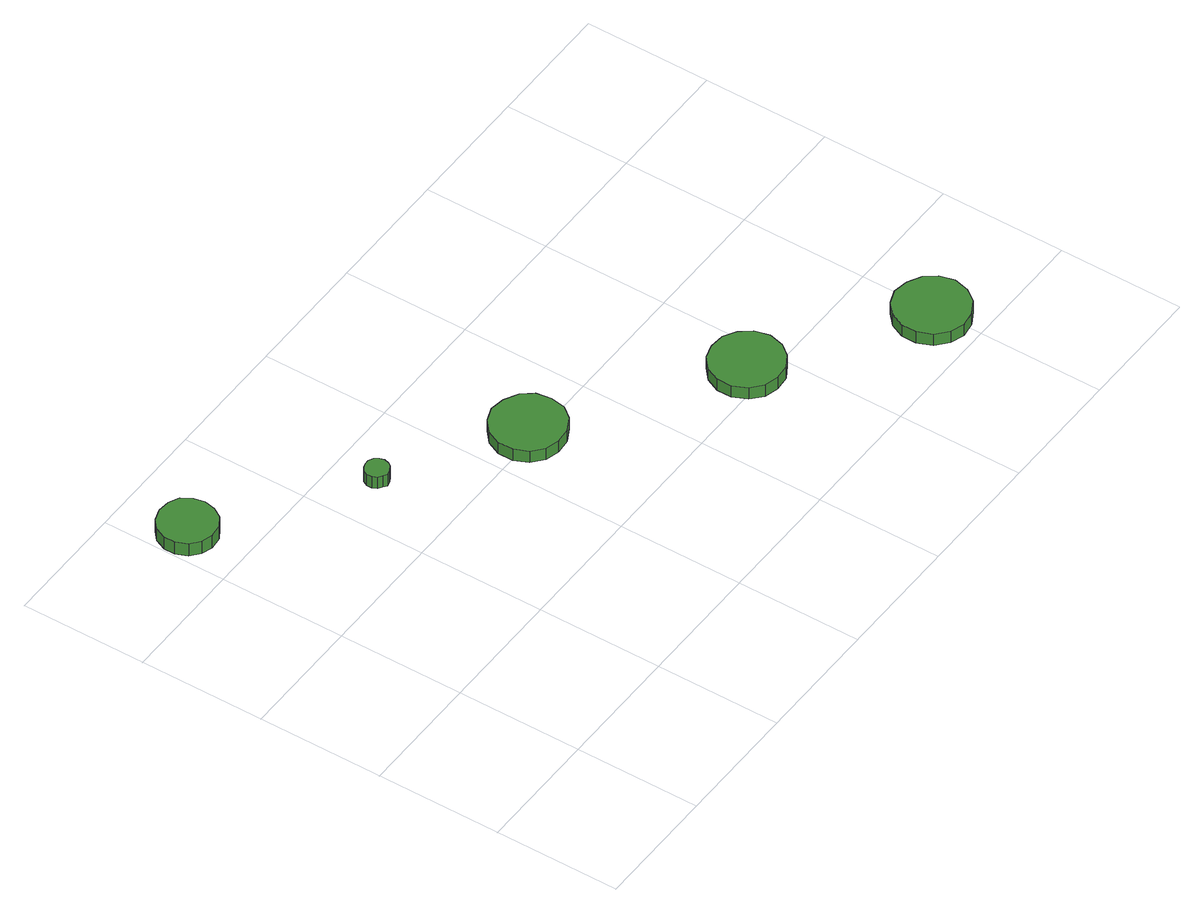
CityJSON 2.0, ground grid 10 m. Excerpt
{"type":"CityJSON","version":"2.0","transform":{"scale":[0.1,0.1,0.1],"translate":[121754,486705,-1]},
"CityObjects":{
"tree1":{"type":"SolitaryVegetationObject","attributes":{"function":"something"},"geometry":[{"type":"MultiSurface","lod":"1","boundaries":[[[0,1,2,3,4,5,6,7,8,9,10,11,12,13,14]],[[15,16,17,18,19,20,21,22,23,24,25,26,27,28,29]],[[0,29,28,1]],[[1,28,27,2]],[[2,27,26,3]],[[3,26,25,4]],[[4,25,24,5]],[[5,24,23,6]],[[6,23,22,7]],[[7,22,21,8]],[[8,21,20,9]],[[9,20,19,10]],[[10,19,18,11]],[[11,18,17,12]],[[12,17,16,13]],[[13,16,15,14]],[[14,15,29,0]]]}]},
"tree2":{"type":"SolitaryVegetationObject","attributes":{"function":"something"},"geometry":[{"type":"MultiSurface","lod":"1","boundaries":[[[30,31,32,33,34,35,36,37,38,39,40,41,42,43,44]],[[45,46,47,48,49,50,51,52,53,54,55,56,57,58,59]],[[30,59,58,31]],[[31,58,57,32]],[[32,57,56,33]],[[33,56,55,34]],[[34,55,54,35]],[[35,54,53,36]],[[36,53,52,37]],[[37,52,51,38]],[[38,51,50,39]],[[39,50,49,40]],[[40,49,48,41]],[[41,48,47,42]],[[42,47,46,43]],[[43,46,45,44]],[[44,45,59,30]]]}]},
"tree3":{"type":"SolitaryVegetationObject","attributes":{"function":"something"},"geometry":[{"type":"MultiSurface","lod":"1","boundaries":[[[60,61,62,63,64,65,66,67,68,69,70,71,72,73,74]],[[75,76,77,78,79,80,81,82,83,84,85,86,87,88,89]],[[60,89,88,61]],[[61,88,87,62]],[[62,87,86,63]],[[63,86,85,64]],[[64,85,84,65]],[[65,84,83,66]],[[66,83,82,67]],[[67,82,81,68]],[[68,81,80,69]],[[69,80,79,70]],[[70,79,78,71]],[[71,78,77,72]],[[72,77,76,73]],[[73,76,75,74]],[[74,75,89,60]]]}]},
"tree4":{"type":"SolitaryVegetationObject","attributes":{"function":"something"},"geometry":[{"type":"MultiSurface","lod":"1","boundaries":[[[90,91,92,93,94,95,96,97,98,99,100,101,102,103,104]],[[105,106,107,108,109,110,111,112,113,114,115,116,117,118,119]],[[90,119,118,91]],[[91,118,117,92]],[[92,117,116,93]],[[93,116,115,94]],[[94,115,114,95]],[[95,114,113,96]],[[96,113,112,97]],[[97,112,111,98]],[[98,111,110,99]],[[99,110,109,100]],[[100,109,108,101]],[[101,108,107,102]],[[102,107,106,103]],[[103,106,105,104]],[[104,105,119,90]]]}]},
"tree5":{"type":"SolitaryVegetationObject","attributes":{"function":"something"}},
"tree6":{"type":"SolitaryVegetationObject","attributes":{"function":"something"}},
"tree7":{"type":"SolitaryVegetationObject","attributes":{"function":"something"},"geometry":[{"type":"MultiSurface","lod":"1","boundaries":[[[120,121,122,123,124,125,126,127,128,129,130,131,132,133,134]],[[135,136,137,138,139,140,141,142,143,144,145,146,147,148,149]],[[120,149,148,121]],[[121,148,147,122]],[[122,147,146,123]],[[123,146,145,124]],[[124,145,144,125]],[[125,144,143,126]],[[126,143,142,127]],[[127,142,141,128]],[[128,141,140,129]],[[129,140,139,130]],[[130,139,138,131]],[[131,138,137,132]],[[132,137,136,133]],[[133,136,135,134]],[[134,135,149,120]]]}]}
},
"vertices":[
[47,347,19],[45,356,19],[40,364,19],[32,368,19],[22,369,19],[13,366,19],[6,360,19],[2,351,19],[2,342,19],[6,333,19],[13,327,19],[22,324,19],[32,325,19],[40,330,19],[45,338,19],[45,338,7],[40,330,7],[32,325,7],[22,324,7],[13,327,7],[6,333,7],[2,342,7],[2,351,7],[6,360,7],[13,366,7],[22,369,7],[32,368,7],[40,364,7],[45,356,7],[47,347,7],
[152,267,19],[151,271,19],[149,274,19],[145,276,19],[141,276,19],[138,275,19],[135,273,19],[133,269,19],[133,265,19],[135,261,19],[138,259,19],[141,257,19],[145,258,19],[149,260,19],[151,263,19],[151,263,8],[149,260,8],[145,258,8],[141,257,8],[138,259,8],[135,261,8],[133,265,8],[133,269,8],[135,273,8],[138,275,8],[141,276,8],[145,276,8],[149,274,8],[151,271,8],[152,267,8],
[268,205,19],[266,217,19],[259,226,19],[248,232,19],[236,234,19],[225,230,19],[216,222,19],[211,211,19],[211,199,19],[216,188,19],[225,180,19],[236,177,19],[248,178,19],[259,184,19],[266,193,19],[266,193,8],[259,184,8],[248,178,8],[236,177,8],[225,180,8],[216,188,8],[211,199,8],[211,211,8],[216,222,8],[225,230,8],[236,234,8],[248,232,8],[259,226,8],[266,217,8],[268,205,8],
[406,114,19],[403,126,19],[396,135,19],[386,141,19],[374,142,19],[363,139,19],[354,131,19],[349,120,19],[349,108,19],[354,97,19],[363,89,19],[374,86,19],[386,87,19],[396,93,19],[403,102,19],[403,102,8],[396,93,8],[386,87,8],[374,86,8],[363,89,8],[354,97,8],[349,108,8],[349,120,8],[354,131,8],[363,139,8],[374,142,8],[386,141,8],[396,135,8],[403,126,8],[406,114,8],
[524,38,19],[521,50,19],[514,59,19],[503,65,19],[491,67,19],[480,63,19],[471,55,19],[466,44,19],[466,32,19],[471,20,19],[480,12,19],[491,8,19],[503,10,19],[514,16,19],[521,26,19],[521,26,8],[514,16,8],[503,10,8],[491,8,8],[480,12,8],[471,20,8],[466,32,8],[466,44,8],[471,55,8],[480,63,8],[491,67,8],[503,65,8],[514,59,8],[521,50,8],[524,38,8]
]}
